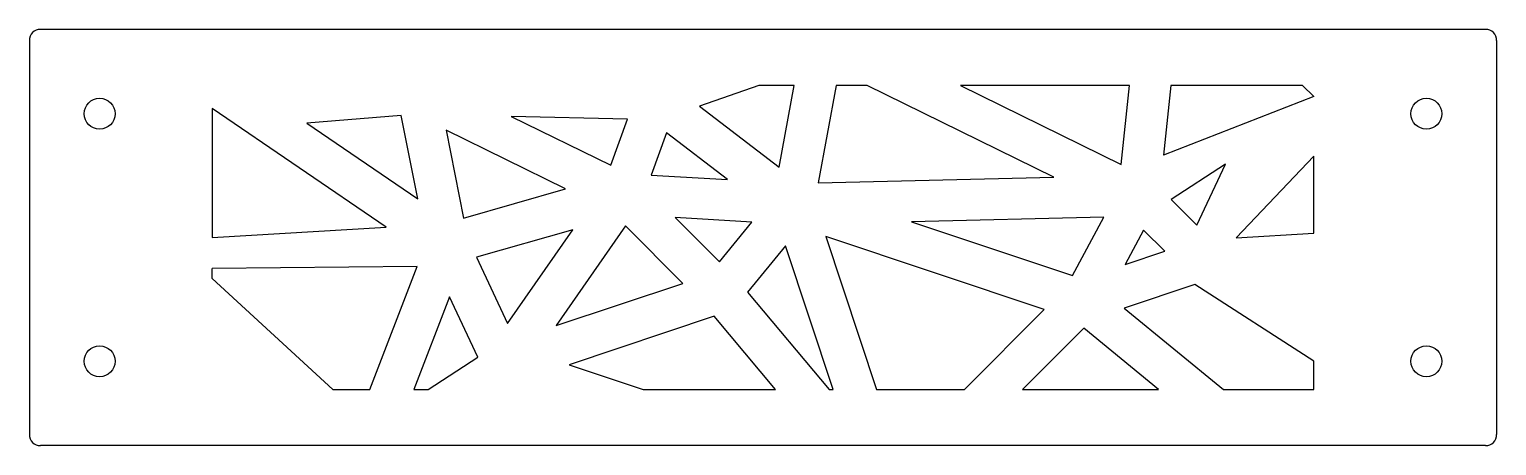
# Model space of a CAD drawing. Header units: millimetres. Extents: x -130 to 130, y -37 to 37.
import ezdxf

# ---------------------------------------------------------------- set-up
doc = ezdxf.new("R2010")
doc.units = ezdxf.units.MM

msp = doc.modelspace()

# ---------------------------------------------------------------- linework, layer by layer
at = {"color": 7, "linetype": 'Continuous', "lineweight": 25}
for p, q in [((128.5, 37), (-128.5, 37)), ((-130.5, 35), (-130.5, -35)), ((130.5, 35), (130.5, -35)), ((-0.77, 27), (-11.31, 23.32)), ((5.55, 27), (-0.77, 27)), ((2.86, 12.49), (5.55, 27)), ((12.99, 27), (9.79, 9.72)), ((18.52, 27), (12.99, 27)), ((51.76, 10.7), (18.52, 27)), ((65.22, 27), (35.13, 27)), ((35.13, 27), (63.72, 12.98)), ((63.72, 12.98), (65.22, 27)), ((72.57, 27), (71.26, 14.62)), ((95.94, 27), (72.57, 27)), ((95.94, 27), (98, 25.04)), ((98, 25.04), (71.26, 14.62)), ((-98, 22.91), (-98, 0.01)), ((-67.01, 1.84), (-98, 22.91)), ((-64.37, 21.69), (-81.17, 20.31)), ((-61.41, 6.87), (-64.37, 21.69)), ((-24.08, 21.01), (-44.79, 21.53)), ((-44.79, 21.53), (-27.04, 12.83)), ((-27.04, 12.83), (-24.08, 21.01)), ((-11.31, 23.32), (2.86, 12.49)), ((-81.17, 20.31), (-61.41, 6.87)), ((-35.12, 8.64), (-56.38, 19.06)), ((-56.38, 19.06), (-53.26, 3.43)), ((-17.17, 18.6), (-19.88, 11.11)), ((-6.34, 10.31), (-17.17, 18.6)), ((84.19, -0.03), (98, 14.44)), ((98, 0.79), (98, 14.44)), ((-19.88, 11.11), (-6.34, 10.31)), ((9.79, 9.72), (51.76, 10.7)), ((82.29, 13.05), (72.59, 6.78)), ((77.15, 2.22), (82.29, 13.05)), ((-53.26, 3.43), (-35.12, 8.64)), ((72.59, 6.78), (77.15, 2.22)), ((-2, 2.73), (-15.6, 3.53)), ((-15.6, 3.53), (-7.76, -4.31)), ((-7.76, -4.31), (-2, 2.73)), ((60.61, 3.59), (26.44, 2.79)), ((26.44, 2.79), (55.04, -6.74)), ((55.04, -6.74), (60.61, 3.59)), ((-98, 0.01), (-67.01, 1.84)), ((-33.85, 1.39), (-50.94, -3.52)), ((-45.44, -15.3), (-33.85, 1.39)), ((-24.48, 2.06), (-36.79, -15.67)), ((-14.26, -8.16), (-24.48, 2.06)), ((11.15, 0.18), (20.21, -27)), ((50.04, -12.78), (11.15, 0.18)), ((67.7, 1.33), (64.4, -4.8)), ((71.47, -2.44), (67.7, 1.33)), ((84.19, -0.03), (98, 0.79)), ((4, -1.49), (-2.74, -9.73)), ((12.5, -27), (4, -1.49)), ((64.4, -4.8), (71.47, -2.44)), ((-61.52, -5.17), (-98, -5.51)), ((-69.91, -27), (-61.52, -5.17)), ((-50.94, -3.52), (-45.44, -15.3)), ((-98, -7.31), (-98, -5.51)), ((-98, -7.31), (-76.51, -27)), ((-36.79, -15.67), (-14.26, -8.16)), ((-2.74, -9.73), (11.77, -27)), ((76.82, -8.37), (64.26, -12.56)), ((98, -22), (76.82, -8.37)), ((-55.74, -10.53), (-62.08, -27)), ((-50.72, -21.27), (-55.74, -10.53)), ((35.82, -27), (50.04, -12.78)), ((64.26, -12.56), (81.91, -27)), ((-8.69, -14.01), (-34.5, -22.61)), ((2.22, -27), (-8.69, -14.01)), ((57.05, -16.11), (46.16, -27)), ((70.36, -27), (57.05, -16.11)), ((-59.57, -27), (-50.72, -21.27)), ((-34.5, -22.61), (-21.34, -27)), ((98, -27), (98, -22)), ((-76.51, -27), (-69.91, -27)), ((-62.08, -27), (-59.57, -27)), ((-21.34, -27), (2.22, -27)), ((11.77, -27), (12.5, -27)), ((20.21, -27), (35.82, -27)), ((46.16, -27), (70.36, -27)), ((81.91, -27), (98, -27)), ((128.5, -37), (-128.5, -37))]:
    msp.add_line(p, q, dxfattribs=at)
for centre in [(-118, 22), (118, 22), (-118, -22), (118, -22)]:
    msp.add_circle(centre, 2.75, dxfattribs=at)
for centre, start, end in [((-128.5, 35), 90, 180), ((128.5, 35), 0, 90), ((-128.5, -35), 180, 270), ((128.5, -35), 270, 0)]:
    msp.add_arc(centre, 2, start, end, dxfattribs=at)

doc.saveas('drawing.dxf')
